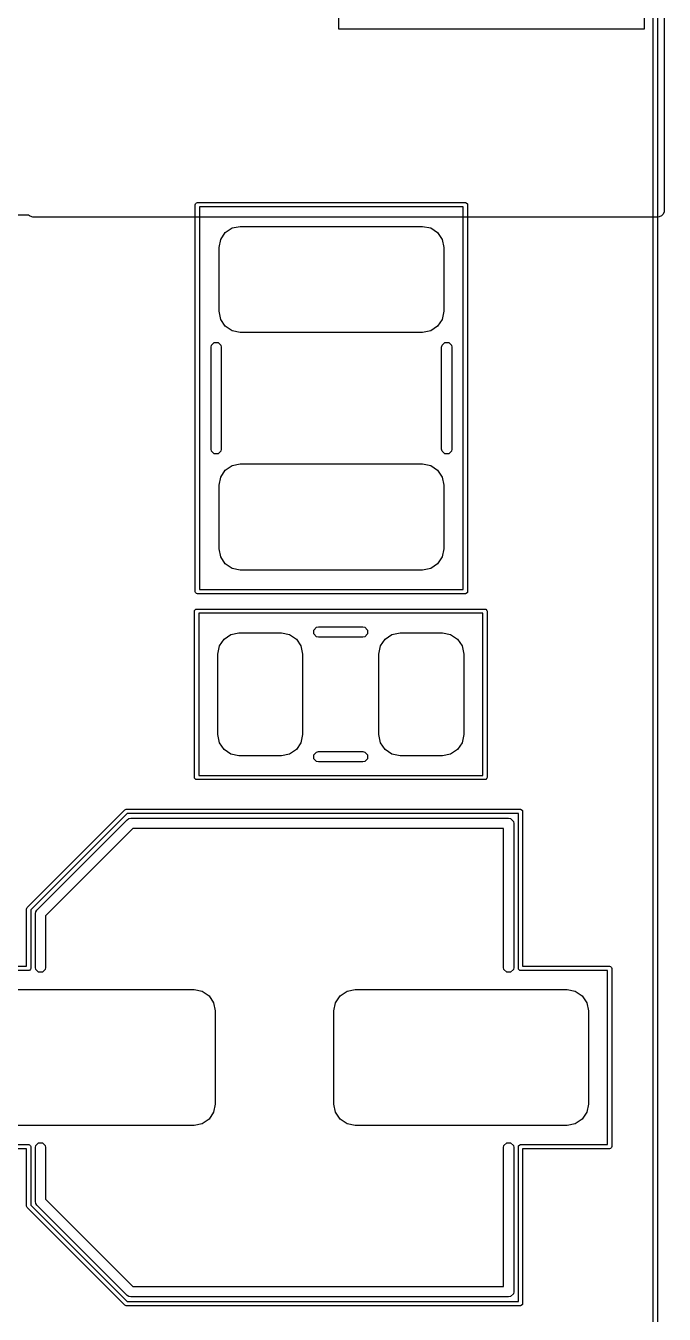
# Model space of a CAD drawing. Extents: x 99 to 187, y -188 to -32.
# Drawn here: x 152.86 to 160.38, y -147.45 to -132.27 of the extents above; entities that cross this region are included whole.
import ezdxf

# ---------------------------------------------------------------- set-up
doc = ezdxf.new("R2010")
doc.units = 0
doc.layers.add('BLACK', color=7, linetype='CONTINUOUS')

msp = doc.modelspace()

# ---------------------------------------------------------------- linework, layer by layer
at = {"layer": 'BLACK', "linetype": 'Continuous'}
for p, q in [((160.254833, -158.111995), (160.254833, -51.62159)), ((160.304833, -51.62159), (160.304833, -158.112)), ((156.546878, -132.31), (156.546878, -130.81)), ((156.546878, -132.31), (156.546878, -130.81)), ((160.146878, -130.81), (160.146878, -132.31)), ((160.146878, -130.81), (160.146878, -132.31)), ((160.385, -132.13), (160.385, -134.45)), ((160.146878, -132.31), (156.546878, -132.31)), ((160.146878, -132.31), (156.546878, -132.31)), ((154.855, -134.38), (154.856903, -134.370433)), ((154.856903, -134.370433), (154.870433, -134.356903)), ((154.870433, -134.356903), (154.88, -134.355)), ((154.88, -134.355), (158.04, -134.355)), ((158.04, -134.355), (158.049567, -134.356903)), ((158.049567, -134.356903), (158.063097, -134.370433)), ((158.063097, -134.370433), (158.065, -134.38)), ((152.889457, -134.503485), (141.965356, -134.503485)), ((152.898332, -134.51236), (152.889457, -134.503485)), ((152.925368, -134.523559), (152.898332, -134.51236)), ((152.94, -134.525), (152.925368, -134.523559)), ((160.31, -134.525), (152.94, -134.525)), ((154.855, -138.94), (154.855, -134.38)), ((154.905, -134.405), (154.905, -138.915)), ((158.015, -134.405), (154.905, -134.405)), ((158.015, -138.915), (158.015, -134.405)), ((158.065, -134.38), (158.065, -138.94)), ((160.324632, -134.523559), (160.31, -134.525)), ((160.351668, -134.51236), (160.324632, -134.523559)), ((160.37236, -134.491668), (160.351668, -134.51236)), ((160.383559, -134.464632), (160.37236, -134.491668)), ((160.385, -134.45), (160.383559, -134.464632)), ((155.208223, -134.708223), (155.289329, -134.65403)), ((155.208223, -134.708223), (155.289329, -134.65403)), ((155.289329, -134.65403), (155.385, -134.635)), ((155.289329, -134.65403), (155.385, -134.635)), ((155.385, -134.635), (157.535, -134.635)), ((155.385, -134.635), (157.535, -134.635)), ((157.535, -134.635), (157.630671, -134.65403)), ((157.535, -134.635), (157.630671, -134.65403)), ((157.630671, -134.65403), (157.711777, -134.708223)), ((157.630671, -134.65403), (157.711777, -134.708223)), ((155.135, -134.885), (155.15403, -134.789329)), ((155.135, -134.885), (155.15403, -134.789329)), ((155.15403, -134.789329), (155.208223, -134.708223)), ((155.15403, -134.789329), (155.208223, -134.708223)), ((157.711777, -134.708223), (157.76597, -134.789329)), ((157.711777, -134.708223), (157.76597, -134.789329)), ((157.76597, -134.789329), (157.785, -134.885)), ((157.76597, -134.789329), (157.785, -134.885)), ((155.135, -135.635), (155.135, -134.885)), ((155.135, -135.635), (155.135, -134.885)), ((157.785, -134.885), (157.785, -135.635)), ((157.785, -134.885), (157.785, -135.635)), ((155.15403, -135.730671), (155.135, -135.635)), ((155.15403, -135.730671), (155.135, -135.635)), ((155.208223, -135.811777), (155.15403, -135.730671)), ((155.208223, -135.811777), (155.15403, -135.730671)), ((157.76597, -135.730671), (157.711777, -135.811777)), ((157.76597, -135.730671), (157.711777, -135.811777)), ((157.785, -135.635), (157.76597, -135.730671)), ((157.785, -135.635), (157.76597, -135.730671)), ((155.289329, -135.86597), (155.208223, -135.811777)), ((155.289329, -135.86597), (155.208223, -135.811777)), ((155.385, -135.885), (155.289329, -135.86597)), ((155.385, -135.885), (155.289329, -135.86597)), ((157.535, -135.885), (155.385, -135.885)), ((157.535, -135.885), (155.385, -135.885)), ((157.630671, -135.86597), (157.535, -135.885)), ((157.630671, -135.86597), (157.535, -135.885)), ((157.711777, -135.811777), (157.630671, -135.86597)), ((157.711777, -135.811777), (157.630671, -135.86597)), ((155.04, -136.057936), (155.044567, -136.034975)), ((155.044567, -136.034975), (155.077039, -136.002503)), ((155.077039, -136.002503), (155.122961, -136.002503)), ((155.122961, -136.002503), (155.155433, -136.034975)), ((155.155433, -136.034975), (155.16, -136.057936)), ((157.76, -136.057936), (157.764567, -136.034975)), ((157.764567, -136.034975), (157.797039, -136.002503)), ((157.797039, -136.002503), (157.842961, -136.002503)), ((157.842961, -136.002503), (157.875433, -136.034975)), ((157.875433, -136.034975), (157.88, -136.057936)), ((155.04, -137.262064), (155.04, -136.057936)), ((155.16, -136.057936), (155.16, -137.262064)), ((157.76, -137.262064), (157.76, -136.057936)), ((157.88, -136.057936), (157.88, -137.262064)), ((155.044567, -137.285025), (155.04, -137.262064)), ((155.16, -137.262064), (155.155433, -137.285025)), ((157.764567, -137.285025), (157.76, -137.262064)), ((157.88, -137.262064), (157.875433, -137.285025)), ((155.077039, -137.317497), (155.044567, -137.285025)), ((155.122961, -137.317497), (155.077039, -137.317497)), ((155.155433, -137.285025), (155.122961, -137.317497)), ((157.797039, -137.317497), (157.764567, -137.285025)), ((157.842961, -137.317497), (157.797039, -137.317497)), ((157.875433, -137.285025), (157.842961, -137.317497)), ((155.15403, -137.589329), (155.208223, -137.508223)), ((155.15403, -137.589329), (155.208223, -137.508223)), ((155.208223, -137.508223), (155.289329, -137.45403)), ((155.208223, -137.508223), (155.289329, -137.45403)), ((155.289329, -137.45403), (155.385, -137.435)), ((155.289329, -137.45403), (155.385, -137.435)), ((155.385, -137.435), (157.535, -137.435)), ((155.385, -137.435), (157.535, -137.435)), ((157.535, -137.435), (157.630671, -137.45403)), ((157.535, -137.435), (157.630671, -137.45403)), ((157.630671, -137.45403), (157.711777, -137.508223)), ((157.630671, -137.45403), (157.711777, -137.508223)), ((157.711777, -137.508223), (157.76597, -137.589329)), ((157.711777, -137.508223), (157.76597, -137.589329)), ((155.135, -137.685), (155.15403, -137.589329)), ((155.135, -137.685), (155.15403, -137.589329)), ((155.135, -138.435), (155.135, -137.685)), ((155.135, -138.435), (155.135, -137.685)), ((157.76597, -137.589329), (157.785, -137.685)), ((157.76597, -137.589329), (157.785, -137.685)), ((157.785, -137.685), (157.785, -138.435)), ((157.785, -137.685), (157.785, -138.435)), ((155.15403, -138.530671), (155.135, -138.435)), ((155.15403, -138.530671), (155.135, -138.435)), ((157.785, -138.435), (157.76597, -138.530671)), ((157.785, -138.435), (157.76597, -138.530671)), ((155.208223, -138.611777), (155.15403, -138.530671)), ((155.208223, -138.611777), (155.15403, -138.530671)), ((155.289329, -138.66597), (155.208223, -138.611777)), ((155.289329, -138.66597), (155.208223, -138.611777)), ((157.711777, -138.611777), (157.630671, -138.66597)), ((157.711777, -138.611777), (157.630671, -138.66597)), ((157.76597, -138.530671), (157.711777, -138.611777)), ((157.76597, -138.530671), (157.711777, -138.611777)), ((155.385, -138.685), (155.289329, -138.66597)), ((155.385, -138.685), (155.289329, -138.66597)), ((157.535, -138.685), (155.385, -138.685)), ((157.535, -138.685), (155.385, -138.685)), ((157.630671, -138.66597), (157.535, -138.685)), ((157.630671, -138.66597), (157.535, -138.685)), ((154.905, -138.915), (158.015, -138.915)), ((154.856903, -138.949567), (154.855, -138.94)), ((154.870433, -138.963097), (154.856903, -138.949567)), ((154.88, -138.965), (154.870433, -138.963097)), ((158.04, -138.965), (154.88, -138.965)), ((158.049567, -138.963097), (158.04, -138.965)), ((158.063097, -138.949567), (158.049567, -138.963097)), ((158.065, -138.94), (158.063097, -138.949567)), ((154.845, -139.17), (154.846903, -139.160433)), ((154.845, -141.13), (154.845, -139.17)), ((154.846903, -139.160433), (154.860433, -139.146903)), ((154.860433, -139.146903), (154.87, -139.145)), ((154.87, -139.145), (158.27, -139.145)), ((154.895, -139.195), (154.895, -141.105)), ((158.245, -139.195), (154.895, -139.195)), ((158.245, -141.105), (158.245, -139.195)), ((158.27, -139.145), (158.279567, -139.146903)), ((158.279567, -139.146903), (158.293097, -139.160433)), ((158.293097, -139.160433), (158.295, -139.17)), ((158.295, -139.17), (158.295, -141.13)), ((156.253315, -139.392039), (156.285787, -139.359567)), ((156.285787, -139.359567), (156.308748, -139.355)), ((156.308748, -139.355), (156.831252, -139.355)), ((156.831252, -139.355), (156.854213, -139.359567)), ((156.854213, -139.359567), (156.886685, -139.392039)), ((155.13903, -139.579329), (155.193223, -139.498223)), ((155.13903, -139.579329), (155.193223, -139.498223)), ((155.193223, -139.498223), (155.274329, -139.44403)), ((155.193223, -139.498223), (155.274329, -139.44403)), ((155.274329, -139.44403), (155.37, -139.425)), ((155.274329, -139.44403), (155.37, -139.425)), ((155.37, -139.425), (155.87, -139.425)), ((155.37, -139.425), (155.87, -139.425)), ((155.87, -139.425), (155.965671, -139.44403)), ((155.87, -139.425), (155.965671, -139.44403)), ((155.965671, -139.44403), (156.046777, -139.498223)), ((155.965671, -139.44403), (156.046777, -139.498223)), ((156.046777, -139.498223), (156.10097, -139.579329)), ((156.046777, -139.498223), (156.10097, -139.579329)), ((156.253315, -139.437961), (156.253315, -139.392039)), ((156.285787, -139.470433), (156.253315, -139.437961)), ((156.308748, -139.475), (156.285787, -139.470433)), ((156.831252, -139.475), (156.308748, -139.475)), ((156.854213, -139.470433), (156.831252, -139.475)), ((156.886685, -139.437961), (156.854213, -139.470433)), ((156.886685, -139.392039), (156.886685, -139.437961)), ((157.03903, -139.579329), (157.093223, -139.498223)), ((157.03903, -139.579329), (157.093223, -139.498223)), ((157.093223, -139.498223), (157.174329, -139.44403)), ((157.093223, -139.498223), (157.174329, -139.44403)), ((157.174329, -139.44403), (157.27, -139.425)), ((157.174329, -139.44403), (157.27, -139.425)), ((157.27, -139.425), (157.77, -139.425)), ((157.27, -139.425), (157.77, -139.425)), ((157.77, -139.425), (157.865671, -139.44403)), ((157.77, -139.425), (157.865671, -139.44403)), ((157.865671, -139.44403), (157.946777, -139.498223)), ((157.865671, -139.44403), (157.946777, -139.498223)), ((157.946777, -139.498223), (158.00097, -139.579329)), ((157.946777, -139.498223), (158.00097, -139.579329)), ((155.12, -139.675), (155.13903, -139.579329)), ((155.12, -139.675), (155.13903, -139.579329)), ((155.12, -140.625), (155.12, -139.675)), ((155.12, -140.625), (155.12, -139.675)), ((156.10097, -139.579329), (156.12, -139.675)), ((156.10097, -139.579329), (156.12, -139.675)), ((156.12, -139.675), (156.12, -140.625)), ((156.12, -139.675), (156.12, -140.625)), ((157.02, -139.675), (157.03903, -139.579329)), ((157.02, -139.675), (157.03903, -139.579329)), ((157.02, -140.625), (157.02, -139.675)), ((157.02, -140.625), (157.02, -139.675)), ((158.00097, -139.579329), (158.02, -139.675)), ((158.00097, -139.579329), (158.02, -139.675)), ((158.02, -139.675), (158.02, -140.625)), ((158.02, -139.675), (158.02, -140.625)), ((155.13903, -140.720671), (155.12, -140.625)), ((155.13903, -140.720671), (155.12, -140.625)), ((155.193223, -140.801777), (155.13903, -140.720671)), ((155.193223, -140.801777), (155.13903, -140.720671)), ((156.10097, -140.720671), (156.046777, -140.801777)), ((156.10097, -140.720671), (156.046777, -140.801777)), ((156.12, -140.625), (156.10097, -140.720671)), ((156.12, -140.625), (156.10097, -140.720671)), ((157.03903, -140.720671), (157.02, -140.625)), ((157.03903, -140.720671), (157.02, -140.625)), ((157.093223, -140.801777), (157.03903, -140.720671)), ((157.093223, -140.801777), (157.03903, -140.720671)), ((158.00097, -140.720671), (157.946777, -140.801777)), ((158.00097, -140.720671), (157.946777, -140.801777)), ((158.02, -140.625), (158.00097, -140.720671)), ((158.02, -140.625), (158.00097, -140.720671)), ((155.274329, -140.85597), (155.193223, -140.801777)), ((155.274329, -140.85597), (155.193223, -140.801777)), ((155.37, -140.875), (155.274329, -140.85597)), ((155.37, -140.875), (155.274329, -140.85597)), ((155.87, -140.875), (155.37, -140.875)), ((155.87, -140.875), (155.37, -140.875)), ((155.965671, -140.85597), (155.87, -140.875)), ((155.965671, -140.85597), (155.87, -140.875)), ((156.046777, -140.801777), (155.965671, -140.85597)), ((156.046777, -140.801777), (155.965671, -140.85597)), ((156.253315, -140.862039), (156.285787, -140.829567)), ((156.253315, -140.907961), (156.253315, -140.862039)), ((156.285787, -140.829567), (156.308748, -140.825)), ((156.308748, -140.825), (156.831252, -140.825)), ((156.831252, -140.825), (156.854213, -140.829567)), ((156.854213, -140.829567), (156.886685, -140.862039)), ((156.886685, -140.862039), (156.886685, -140.907961)), ((157.174329, -140.85597), (157.093223, -140.801777)), ((157.174329, -140.85597), (157.093223, -140.801777)), ((157.27, -140.875), (157.174329, -140.85597)), ((157.27, -140.875), (157.174329, -140.85597)), ((157.77, -140.875), (157.27, -140.875)), ((157.77, -140.875), (157.27, -140.875)), ((157.865671, -140.85597), (157.77, -140.875)), ((157.865671, -140.85597), (157.77, -140.875)), ((157.946777, -140.801777), (157.865671, -140.85597)), ((157.946777, -140.801777), (157.865671, -140.85597)), ((156.285787, -140.940433), (156.253315, -140.907961)), ((156.308748, -140.945), (156.285787, -140.940433)), ((156.831252, -140.945), (156.308748, -140.945)), ((156.854213, -140.940433), (156.831252, -140.945)), ((156.886685, -140.907961), (156.854213, -140.940433)), ((154.846903, -141.139567), (154.845, -141.13)), ((154.860433, -141.153097), (154.846903, -141.139567)), ((154.87, -141.155), (154.860433, -141.153097)), ((158.27, -141.155), (154.87, -141.155)), ((154.895, -141.105), (158.245, -141.105)), ((158.279567, -141.153097), (158.27, -141.155)), ((158.293097, -141.139567), (158.279567, -141.153097)), ((158.295, -141.13), (158.293097, -141.139567)), ((152.872322, -142.662322), (154.022323, -141.512322)), ((154.022323, -141.512322), (154.030433, -141.506903)), ((154.030433, -141.506903), (154.04, -141.505)), ((154.04, -141.505), (158.69, -141.505)), ((158.69, -141.505), (158.699567, -141.506903)), ((158.699567, -141.506903), (158.713097, -141.520433)), ((154.050355, -141.555), (152.915, -142.690355)), ((152.987574, -142.692011), (154.05201, -141.627574)), ((158.665, -141.555), (154.050355, -141.555)), ((154.05201, -141.627574), (154.071476, -141.614567)), ((154.071476, -141.614567), (154.094437, -141.61)), ((154.094437, -141.61), (158.55, -141.61)), ((158.55, -141.61), (158.572961, -141.614567)), ((158.572961, -141.614567), (158.605433, -141.647039)), ((158.605433, -141.647039), (158.61, -141.67)), ((158.665, -143.38), (158.665, -141.555)), ((158.713097, -141.520433), (158.715, -141.53)), ((158.715, -141.53), (158.715, -143.355)), ((154.11929, -141.73), (153.09, -142.759289)), ((158.49, -141.73), (154.11929, -141.73)), ((158.49, -143.37), (158.49, -141.73)), ((158.61, -141.67), (158.61, -143.37)), ((152.865, -142.68), (152.866903, -142.670433)), ((152.865, -143.355), (152.865, -142.68)), ((152.866903, -142.670433), (152.872322, -142.662322)), ((152.915, -142.690355), (152.915, -143.38)), ((152.97, -142.734437), (152.974567, -142.711476)), ((152.974567, -142.711476), (152.987574, -142.692011)), ((152.97, -143.37), (152.97, -142.734437)), ((153.09, -142.759289), (153.09, -143.37)), ((151.84, -143.355), (152.865, -143.355)), ((152.89, -143.405), (151.865, -143.405)), ((152.899567, -143.403097), (152.89, -143.405)), ((152.913097, -143.389567), (152.899567, -143.403097)), ((152.915, -143.38), (152.913097, -143.389567)), ((152.974567, -143.392961), (152.97, -143.37)), ((153.007039, -143.425433), (152.974567, -143.392961)), ((153.052961, -143.425433), (153.007039, -143.425433)), ((153.085433, -143.392961), (153.052961, -143.425433)), ((153.09, -143.37), (153.085433, -143.392961)), ((158.494567, -143.392961), (158.49, -143.37)), ((158.527039, -143.425433), (158.494567, -143.392961)), ((158.572961, -143.425433), (158.527039, -143.425433)), ((158.605433, -143.392961), (158.572961, -143.425433)), ((158.61, -143.37), (158.605433, -143.392961)), ((158.666903, -143.389567), (158.665, -143.38)), ((158.680433, -143.403097), (158.666903, -143.389567)), ((158.69, -143.405), (158.680433, -143.403097)), ((159.715, -143.405), (158.69, -143.405)), ((158.715, -143.355), (159.74, -143.355)), ((159.715, -145.455), (159.715, -143.405)), ((159.74, -143.355), (159.749567, -143.356903)), ((159.749567, -143.356903), (159.763097, -143.370433)), ((159.763097, -143.370433), (159.765, -143.38)), ((159.765, -143.38), (159.765, -145.48)), ((152.34, -143.63), (154.84, -143.63)), ((152.34, -143.63), (154.84, -143.63)), ((154.84, -143.63), (154.935671, -143.64903)), ((154.84, -143.63), (154.935671, -143.64903)), ((156.644329, -143.64903), (156.74, -143.63)), ((156.644329, -143.64903), (156.74, -143.63)), ((156.74, -143.63), (159.24, -143.63)), ((156.74, -143.63), (159.24, -143.63)), ((159.24, -143.63), (159.335671, -143.64903)), ((159.24, -143.63), (159.335671, -143.64903)), ((154.935671, -143.64903), (155.016777, -143.703223)), ((154.935671, -143.64903), (155.016777, -143.703223)), ((155.016777, -143.703223), (155.07097, -143.784329)), ((155.016777, -143.703223), (155.07097, -143.784329)), ((155.07097, -143.784329), (155.09, -143.88)), ((155.07097, -143.784329), (155.09, -143.88)), ((156.49, -143.88), (156.50903, -143.784329)), ((156.49, -143.88), (156.50903, -143.784329)), ((156.50903, -143.784329), (156.563223, -143.703223)), ((156.50903, -143.784329), (156.563223, -143.703223)), ((156.563223, -143.703223), (156.644329, -143.64903)), ((156.563223, -143.703223), (156.644329, -143.64903)), ((159.335671, -143.64903), (159.416777, -143.703223)), ((159.335671, -143.64903), (159.416777, -143.703223)), ((159.416777, -143.703223), (159.47097, -143.784329)), ((159.416777, -143.703223), (159.47097, -143.784329)), ((159.47097, -143.784329), (159.49, -143.88)), ((159.47097, -143.784329), (159.49, -143.88)), ((155.09, -143.88), (155.09, -144.98)), ((155.09, -143.88), (155.09, -144.98)), ((156.49, -144.98), (156.49, -143.88)), ((156.49, -144.98), (156.49, -143.88)), ((159.49, -143.88), (159.49, -144.98)), ((159.49, -143.88), (159.49, -144.98)), ((155.09, -144.98), (155.07097, -145.075671)), ((155.09, -144.98), (155.07097, -145.075671)), ((156.50903, -145.075671), (156.49, -144.98)), ((156.50903, -145.075671), (156.49, -144.98)), ((159.49, -144.98), (159.47097, -145.075671)), ((159.49, -144.98), (159.47097, -145.075671)), ((155.016777, -145.156777), (154.935671, -145.21097)), ((155.016777, -145.156777), (154.935671, -145.21097)), ((155.07097, -145.075671), (155.016777, -145.156777)), ((155.07097, -145.075671), (155.016777, -145.156777)), ((156.563223, -145.156777), (156.50903, -145.075671)), ((156.563223, -145.156777), (156.50903, -145.075671)), ((156.644329, -145.21097), (156.563223, -145.156777)), ((156.644329, -145.21097), (156.563223, -145.156777)), ((159.416777, -145.156777), (159.335671, -145.21097)), ((159.416777, -145.156777), (159.335671, -145.21097)), ((159.47097, -145.075671), (159.416777, -145.156777)), ((159.47097, -145.075671), (159.416777, -145.156777)), ((154.84, -145.23), (152.34, -145.23)), ((154.84, -145.23), (152.34, -145.23)), ((154.935671, -145.21097), (154.84, -145.23)), ((154.935671, -145.21097), (154.84, -145.23)), ((156.74, -145.23), (156.644329, -145.21097)), ((156.74, -145.23), (156.644329, -145.21097)), ((159.24, -145.23), (156.74, -145.23)), ((159.24, -145.23), (156.74, -145.23)), ((159.335671, -145.21097), (159.24, -145.23)), ((159.335671, -145.21097), (159.24, -145.23)), ((151.865, -145.455), (152.89, -145.455)), ((152.89, -145.455), (152.899567, -145.456903)), ((152.899567, -145.456903), (152.913097, -145.470433)), ((152.974567, -145.467039), (153.007039, -145.434567)), ((153.007039, -145.434567), (153.052961, -145.434567)), ((153.052961, -145.434567), (153.085433, -145.467039)), ((158.494567, -145.467039), (158.527039, -145.434567)), ((158.527039, -145.434567), (158.572961, -145.434567)), ((158.572961, -145.434567), (158.605433, -145.467039)), ((158.666903, -145.470433), (158.680433, -145.456903)), ((158.680433, -145.456903), (158.69, -145.455)), ((158.69, -145.455), (159.715, -145.455)), ((152.865, -145.505), (151.84, -145.505)), ((152.865, -146.18), (152.865, -145.505)), ((152.913097, -145.470433), (152.915, -145.48)), ((152.915, -145.48), (152.915, -146.169644)), ((152.97, -145.49), (152.974567, -145.467039)), ((152.97, -146.125563), (152.97, -145.49)), ((153.085433, -145.467039), (153.09, -145.49)), ((153.09, -145.49), (153.09, -146.10071)), ((158.49, -145.49), (158.494567, -145.467039)), ((158.49, -147.13), (158.49, -145.49)), ((158.605433, -145.467039), (158.61, -145.49)), ((158.61, -145.49), (158.61, -147.19)), ((158.665, -145.48), (158.666903, -145.470433)), ((158.665, -147.305), (158.665, -145.48)), ((159.74, -145.505), (158.715, -145.505)), ((158.715, -145.505), (158.715, -147.33)), ((159.749567, -145.503097), (159.74, -145.505)), ((159.763097, -145.489567), (159.749567, -145.503097)), ((159.765, -145.48), (159.763097, -145.489567)), ((152.866903, -146.189567), (152.865, -146.18)), ((152.872322, -146.197678), (152.866903, -146.189567)), ((154.022323, -147.347678), (152.872322, -146.197678)), ((152.915, -146.169644), (154.050355, -147.305)), ((152.974567, -146.148524), (152.97, -146.125563)), ((152.987574, -146.167989), (152.974567, -146.148524)), ((154.05201, -147.232426), (152.987574, -146.167989)), ((153.09, -146.10071), (154.11929, -147.13)), ((154.11929, -147.13), (158.49, -147.13)), ((154.071476, -147.245433), (154.05201, -147.232426)), ((154.094437, -147.25), (154.071476, -147.245433)), ((158.55, -147.25), (154.094437, -147.25)), ((158.572961, -147.245433), (158.55, -147.25)), ((158.605433, -147.212961), (158.572961, -147.245433)), ((158.61, -147.19), (158.605433, -147.212961)), ((154.030433, -147.353097), (154.022323, -147.347678)), ((154.04, -147.355), (154.030433, -147.353097)), ((158.69, -147.355), (154.04, -147.355)), ((154.050355, -147.305), (158.665, -147.305)), ((158.699567, -147.353097), (158.69, -147.355)), ((158.713097, -147.339567), (158.699567, -147.353097)), ((158.715, -147.33), (158.713097, -147.339567))]:
    msp.add_line(p, q, dxfattribs=at)

doc.saveas('drawing.dxf')
